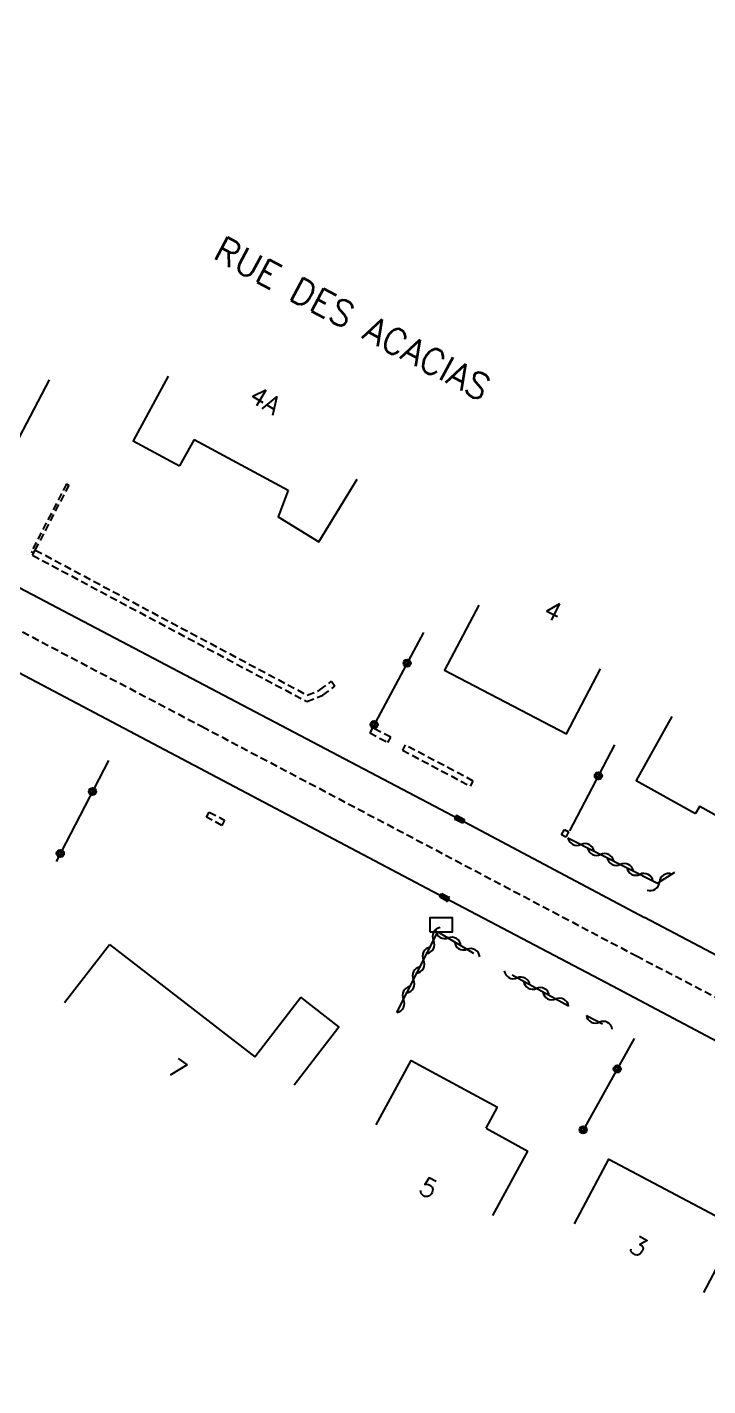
# Model space of a CAD drawing. Header units: millimetres. Extents: x 111000 to 112001, y 129999 to 131000.
# Drawn here: x 111705.1 to 111751.5, y 130832.7 to 130925.3 of the extents above; entities that cross this region are included whole.
import ezdxf
from ezdxf.enums import TextEntityAlignment as Align

# ---------------------------------------------------------------- set-up
doc = ezdxf.new("R2010")
doc.units = ezdxf.units.MM
doc.linetypes.add('DASHED', pattern=[0.75, 0.5, -0.25])
doc.layers.get('0').update_dxf_attribs({"linetype": 'CONTINUOUS'})
for name, color, linetype in [('W0001', 6, 'DASHED'), ('W0008', 7, 'CONTINUOUS'), ('W0100', 7, 'CONTINUOUS'), ('W0112', 1, 'DASHED'), ('W0310', 3, 'CONTINUOUS'), ('W0322', 7, 'CONTINUOUS'), ('W0400', 7, 'CONTINUOUS'), ('W0989', 7, 'CONTINUOUS'), ('W0991', 7, 'CONTINUOUS'), ('W1471', 7, 'CONTINUOUS')]:
    doc.layers.add(name, color=color, linetype=linetype)
doc.styles.get("Standard").update_dxf_attribs({"font": 'romans.shx', "width": 0.85})

# ---------------------------------------------------------------- blocks, each defined once
blk = doc.blocks.new('T400')
for p, q in [((-0.15, 0.3), (0.15, 0.3)), ((-0.15, -0.25), (-0.15, 0.3)), ((-0.15, 0.15), (0.15, 0.15)), ((-0.15, 0), (0.15, 0)), ((0.15, 0.3), (0.15, -0.25)), ((-0.15, -0.15), (0.15, -0.15)), ((-0.15, -0.25), (-0.15, -0.3)), ((-0.15, -0.3), (0.15, -0.3)), ((0.15, -0.3), (0.15, -0.25))]:
    blk.add_line(p, q)
blk = doc.blocks.new('T1471')
at = {"color": 0, "linetype": 'Continuous', "flags": 128}
blk.add_lwpolyline([(-0.75, -0.5), (-0.75, 0.5), (0.75, 0.5), (0.75, -0.5), (-0.75, -0.5)], dxfattribs=at)
blk = doc.blocks.new('t322o')
at = {"color": 0, "linetype": 'Continuous'}
for radius in [0.25, 0.15]:
    blk.add_circle((0, 0), radius, dxfattribs=at)
blk = doc.blocks.new('t310o')
at = {"color": 0, "linetype": 'Continuous'}
for centre, start, end in [((-0.5, 0.375), 216.8699, 323.1304), ((0.5, -0.375), 36.8699, 143.1303)]:
    blk.add_arc(centre, 0.625, start, end, dxfattribs=at)

msp = doc.modelspace()

# ---------------------------------------------------------------- linework, layer by layer
at = {"layer": 'W0001'}
for points in [[(111646.01, 130914.9), (111656.294, 130909.942), (111680.91, 130896.716), (111717.053, 130877.662), (111746.643, 130862.034)], [(111746.643, 130862.034), (111771.002, 130849.374), (111776.737, 130847.41), (111790.242, 130840.199), (111792.709, 130835.538), (111793.282, 130822.372), (111790.559, 130814.839), (111786.284, 130802.813), (111777.051, 130779.792)]]:
    msp.add_lwpolyline(points, dxfattribs=at)
at = {"layer": 'W0008'}
for points in [[(111804.151, 131000), (111803.543, 130993.722), (111803.091, 130988.714), (111797.735, 130933.851), (111795.338, 130908.874), (111795.152, 130907.321), (111790.979, 130864.076), (111790.572, 130861.805), (111789.735, 130859.542), (111788.241, 130857.075), (111786.529, 130855.174), (111784.532, 130853.606), (111782.336, 130852.41), (111780.567, 130851.743), (111778.546, 130851.3), (111775.791, 130851.178), (111773.213, 130851.546), (111771.034, 130852.218), (111769.602, 130852.844), (111747.192, 130864.644)], [(111663.151, 130936.463), (111658.652, 130928.305), (111655.486, 130926.324), (111654.63, 130924.373), (111654.161, 130922.107), (111654.16, 130920.24), (111654.878, 130917.01), (111655.817, 130914.954), (111657.452, 130912.72), (111658.576, 130911.653), (111658.819, 130911.442), (111659.399, 130911.036), (111663.268, 130908.917), (111695.883, 130891.705), (111734.589, 130871.346), (111747.192, 130864.644)], [(111641.205, 130901.892), (111641.951, 130903.018), (111641.973, 130903.015), (111643.228, 130904.408), (111644.667, 130905.57), (111646.454, 130906.632), (111647.898, 130907.146), (111650.489, 130907.62), (111652.47, 130907.673), (111654.564, 130907.359), (111656.2, 130906.803), (111656.849, 130906.466), (111670.525, 130899.299), (111694.602, 130886.61), (111733.573, 130866.026), (111745.014, 130860.001)], [(111745.014, 130860.001), (111780.744, 130841.048), (111781.6, 130840.572), (111783.459, 130839.152), (111785.226, 130836.95), (111786.696, 130834.132), (111787.529, 130830.906), (111787.622, 130827.452), (111787.171, 130824.009), (111786.376, 130819.489), (111785.422, 130814.927), (111784.022, 130809.044), (111782.241, 130802.416), (111780.042, 130795.393), (111777.685, 130788.649), (111774.61, 130780.843)]]:
    msp.add_lwpolyline(points, dxfattribs=at)
at = {"layer": 'W0100'}
for p, q in [((111716.493, 130897.243), (111715.513, 130895.43)), ((111716.493, 130897.243), (111722.904, 130893.777)), ((111750.959, 130872.231), (111750.68, 130871.732)), ((111750.959, 130872.231), (111754.815, 130870.076)), ((111707.669, 130858.866), (111710.725, 130862.824)), ((111710.725, 130862.824), (111720.64, 130855.168)), ((111720.64, 130855.168), (111723.764, 130859.214)), ((111736.393, 130850.289), (111737.171, 130851.721)), ((111736.393, 130850.289), (111739.249, 130848.737)), ((111736.862, 130844.344), (111739.249, 130848.737))]:
    msp.add_line(p, q, dxfattribs=at)
for points in [[(111714.73, 130901.537), (111712.352, 130897.139), (111715.513, 130895.43)], [(111706.612, 130901.296), (111704.3, 130896.863), (111698.955, 130899.651)], [(111722.904, 130893.777), (111722.235, 130891.954), (111724.994, 130890.266), (111727.603, 130894.532)], [(111735.893, 130885.95), (111733.573, 130881.521), (111741.873, 130877.175), (111744.193, 130881.604)], [(111749.068, 130878.361), (111746.628, 130873.997), (111750.68, 130871.732)], [(111723.311, 130853.247), (111726.366, 130857.205), (111723.764, 130859.214)], [(111728.905, 130850.522), (111731.292, 130854.915), (111737.171, 130851.721)], [(111742.42, 130843.78), (111744.769, 130848.194), (111753.556, 130843.517)], [(111753.556, 130843.517), (111751.207, 130839.103)]]:
    msp.add_lwpolyline(points, dxfattribs=at)
at = {"layer": 'W0112'}
for p, q in [((111707.961, 130894.121), (111705.556, 130889.504)), ((111707.809, 130894.207), (111707.961, 130894.121)), ((111705.488, 130889.341), (111705.676, 130889.694)), ((111725.86, 130880.75), (111726.101, 130880.431)), ((111728.472, 130877.237), (111729.709, 130876.584)), ((111729.709, 130876.584), (111729.896, 130876.937)), ((111730.696, 130876.06), (111735.332, 130873.599)), ((111735.332, 130873.599), (111735.52, 130873.952)), ((111717.534, 130871.838), (111718.581, 130871.288)), ((111718.581, 130871.288), (111718.395, 130870.934)), ((111741.543, 130870.296), (111741.738, 130870.645)), ((111741.825, 130870.138), (111741.543, 130870.296))]:
    msp.add_line(p, q, dxfattribs=at)
for points in [[(111707.809, 130894.207), (111705.404, 130889.59), (111705.556, 130889.504)], [(111705.676, 130889.694), (111724.21, 130879.81), (111725.077, 130880.16), (111725.86, 130880.75)], [(111705.488, 130889.341), (111724.187, 130879.369), (111725.276, 130879.809), (111726.101, 130880.431)], [(111729.896, 130876.937), (111728.659, 130877.591), (111728.472, 130877.237)], [(111735.52, 130873.952), (111730.883, 130876.413), (111730.696, 130876.06)], [(111718.395, 130870.934), (111717.348, 130871.484), (111717.534, 130871.838)], [(111741.738, 130870.645), (111742.02, 130870.488), (111741.825, 130870.138)]]:
    msp.add_lwpolyline(points, dxfattribs=at)
at = {"layer": 'W0310'}
for p, q in [((111742.02, 130858.62), (111738.181, 130860.721)), ((111743.234, 130857.984), (111744.328, 130857.404))]:
    msp.add_line(p, q, dxfattribs=at)
for points in [[(111741.974, 130870.08), (111748.08, 130866.984), (111749.256, 130867.752)], [(111730.314, 130858.18), (111733.115, 130863.684), (111735.545, 130862.223)]]:
    msp.add_lwpolyline(points, dxfattribs=at)
at = {"layer": 'W0322'}
for p, q in [((111732.132, 130884.082), (111728.682, 130877.621)), ((111745.146, 130876.411), (111742.092, 130870.554)), ((111710.665, 130875.344), (111707.089, 130868.461)), ((111746.497, 130856.404), (111742.892, 130849.959))]:
    msp.add_line(p, q, dxfattribs=at)
msp.add_lwpolyline([(111744.177, 130851.814), (111744.177, 130851.814), (111744.177, 130851.814), (111744.177, 130851.814), (111744.177, 130851.814), (111744.177, 130851.814), (111744.177, 130851.814), (111744.177, 130851.814), (111744.177, 130851.814), (111744.177, 130851.814), (111744.177, 130851.814), (111744.177, 130851.814), (111744.177, 130851.814), (111744.177, 130851.814), (111744.177, 130851.814), (111744.177, 130851.814), (111744.177, 130851.814), (111744.177, 130851.814), (111744.177, 130851.814), (111744.177, 130851.814), (111744.177, 130851.814), (111744.177, 130851.814), (111744.177, 130851.814), (111744.177, 130851.814), (111744.177, 130851.814), (111744.177, 130851.814), (111744.177, 130851.814), (111744.177, 130851.814), (111744.177, 130851.814), (111744.177, 130851.814), (111744.177, 130851.814), (111744.177, 130851.814), (111744.177, 130851.814), (111744.177, 130851.814), (111744.177, 130851.814), (111744.177, 130851.814), (111744.177, 130851.814), (111744.177, 130851.814), (111744.177, 130851.814), (111744.177, 130851.814), (111744.177, 130851.814), (111744.177, 130851.814), (111744.177, 130851.814), (111744.177, 130851.814), (111744.177, 130851.814), (111744.177, 130851.814), (111744.177, 130851.814), (111744.177, 130851.814), (111744.177, 130851.814), (111744.177, 130851.814), (111744.177, 130851.814), (111744.177, 130851.814), (111744.177, 130851.814), (111744.177, 130851.814), (111744.177, 130851.814), (111744.177, 130851.814), (111744.177, 130851.814), (111744.177, 130851.814), (111744.177, 130851.814), (111744.177, 130851.814), (111744.177, 130851.814), (111744.177, 130851.814), (111744.177, 130851.814), (111744.177, 130851.814), (111744.177, 130851.814), (111744.177, 130851.814), (111744.177, 130851.814), (111744.177, 130851.814), (111744.177, 130851.814), (111744.177, 130851.814), (111744.177, 130851.814), (111744.177, 130851.814), (111744.177, 130851.814), (111744.177, 130851.814), (111744.177, 130851.814), (111744.177, 130851.814), (111744.177, 130851.814), (111744.177, 130851.814), (111744.177, 130851.814), (111744.177, 130851.814), (111744.177, 130851.814), (111744.177, 130851.814), (111744.177, 130851.814), (111744.177, 130851.814), (111744.177, 130851.814), (111744.177, 130851.814), (111744.177, 130851.814), (111744.177, 130851.814), (111744.177, 130851.814), (111744.177, 130851.814), (111744.177, 130851.814), (111744.177, 130851.814), (111744.177, 130851.814), (111744.177, 130851.814), (111744.177, 130851.814), (111744.177, 130851.814), (111744.177, 130851.814), (111744.177, 130851.814), (111744.177, 130851.814), (111744.177, 130851.814), (111744.177, 130851.814)], dxfattribs=at)

# ---------------------------------------------------------------- block references
at = {"layer": 'W0310'}
for p, rotation in [((111742.866, 130869.628), 333.1130255884104), ((111744.204, 130868.949), 333.1130255884104), ((111745.542, 130868.271), 333.1130255884104), ((111746.879, 130867.593), 333.1130255884104), ((111748.209, 130867.068), 33.14705965733162), ((111732.809, 130863.082), 63.02830726208931), ((111733.821, 130863.259), 328.9843097775608), ((111732.128, 130861.745), 63.02830726208931), ((111735.107, 130862.486), 328.9843097775608), ((111731.448, 130860.408), 63.02830726208931), ((111738.511, 130860.54), 151.3091580269607), ((111730.768, 130859.071), 63.02830726208931), ((111739.827, 130859.82), 151.3091580269607), ((111741.143, 130859.1), 151.3091580269607), ((111744.118, 130857.516), 332.0692178184416)]:
    msp.add_blockref('t310o', p, dxfattribs=dict(at, rotation=rotation))
at = {"layer": 'W0322'}
for p, rotation in [((111731.013, 130881.987), 241.8990120058563), ((111728.776, 130877.797), 241.8990120058563), ((111744.048, 130874.305), 242.4613811188582), ((111709.57, 130873.236), 242.5462287121692), ((111707.38, 130869.021), 242.5462287121692), ((111745.338, 130854.331), 240.7795179900255), ((111743.019, 130850.186), 240.7795179900255)]:
    msp.add_blockref('t322o', p, dxfattribs=dict(at, rotation=rotation))
at = {"layer": 'W0400'}
for p, rotation in [((111734.589, 130871.346), 242.2555236818275), ((111733.573, 130866.026), 62.15829467773431)]:
    msp.add_blockref('T400', p, dxfattribs=dict(at, rotation=rotation))
at = {"layer": 'W1471'}
msp.add_blockref('T1471', (111733.328, 130864.163), dxfattribs=at)

# ---------------------------------------------------------------- texts
at = {"layer": 'W0989'}
msp.add_text('RUE DES ACACIAS', height=1.75, rotation=331.92942, dxfattribs=at).set_placement((111727.293, 130905.474), align=Align.MIDDLE)
at = {"layer": 'W0991'}
for s, height, rotation, p in [('4A', 1.25, 328.54829, (111721.345, 130899.901)), ('4', 1.249, 332.36354, (111740.971, 130885.549)), ('7', 1.249, 324.19272, (111715.36, 130854.327)), ('5', 1.249, 332.83045, (111732.464, 130846.23)), ('3', 1.25, 331.97525, (111746.795, 130842.247))]:
    msp.add_text(s, height=height, rotation=rotation, dxfattribs=at).set_placement(p, align=Align.MIDDLE)

doc.saveas('drawing.dxf')
